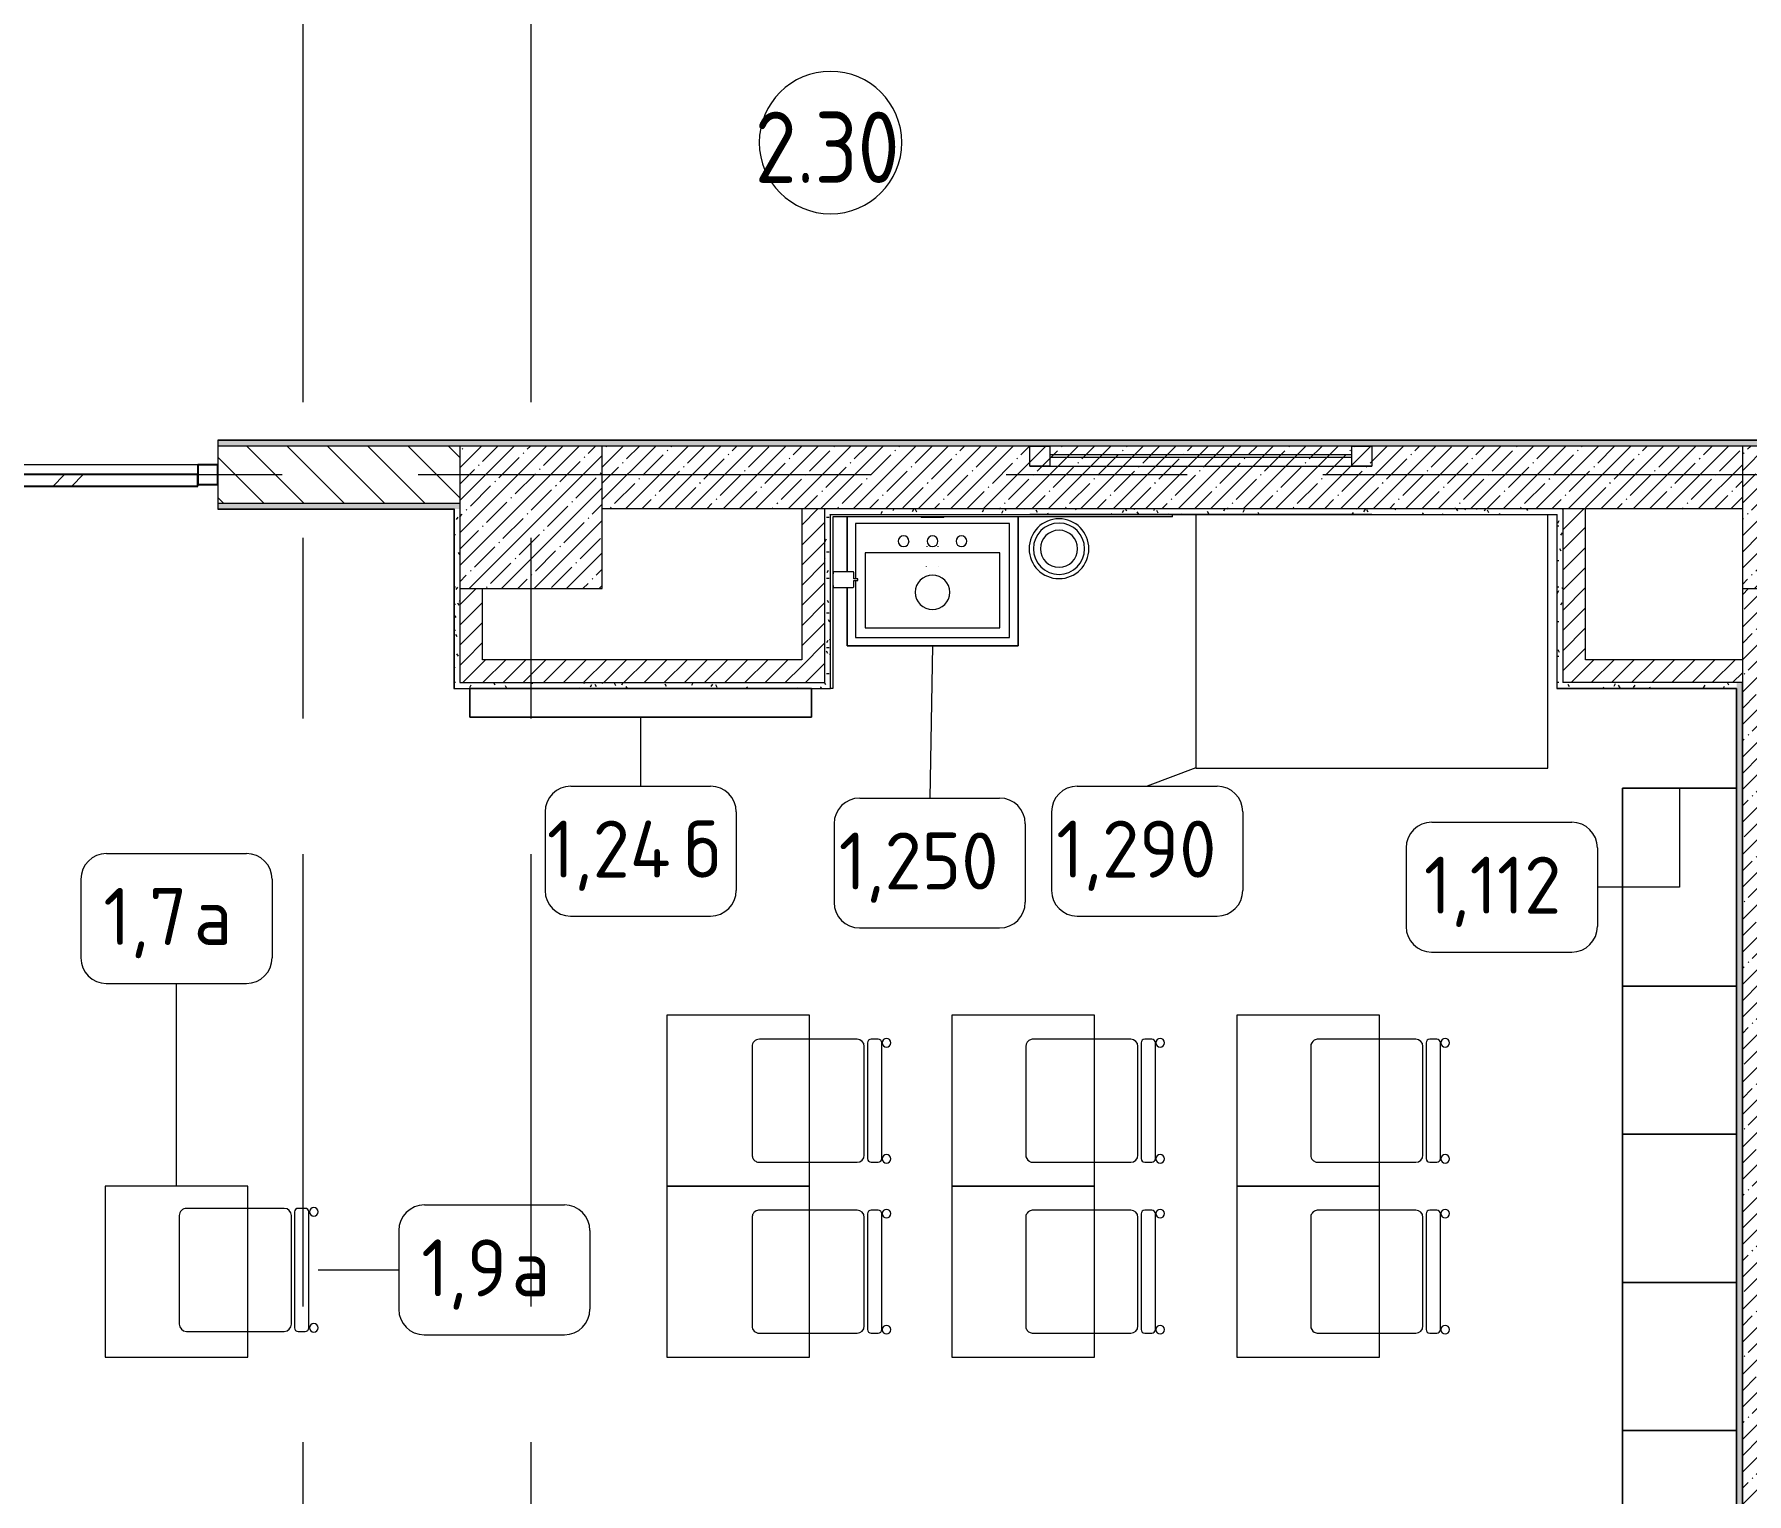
# Model space of a CAD drawing. Header units: millimetres. Extents: x 35092 to 251863, y -8553 to 29549.
# Drawn here: x 41417 to 47425, y 4223 to 9346 of the extents above; entities that cross this region are included whole.
import ezdxf

# ---------------------------------------------------------------- set-up
doc = ezdxf.new("R2010")
doc.units = ezdxf.units.MM
doc.linetypes.add('Осевая', pattern=[3175, 635, -476.25, 1587.5, -476.25])
for name, color, linetype, lineweight in [('0-1', 7, 'Continuous', 9), ('A-AREA-IDEN', 7, 'Continuous', 9), ('A-GENM', 7, 'Continuous', 9), ('A-GLAZ', 7, 'Continuous', 9), ('A-GLAZ-1', 7, 'Continuous', 13), ('A-GLAZ-CURT', 7, 'Continuous', 9), ('A-GLAZ-CURT-1', 7, 'Continuous', 25), ('A-GLAZ-CWMG', 7, 'Continuous', 9), ('A-GLAZ-CWMG-1', 7, 'Continuous', 25), ('A-WALL', 7, 'Continuous', 9), ('I-FURN-IDEN', 7, 'Continuous', 9), ('I-WALL', 7, 'Continuous', 9), ('P-SANR-FIXT', 7, 'Continuous', 9), ('P-SANR-FIXT-1', 7, 'Continuous', 13), ('S-COLS', 7, 'Continuous', 9), ('Оси-2', 7, 'Осевая', 9)]:
    doc.layers.add(name, color=color, linetype=linetype, lineweight=lineweight)
for name, color, linetype, lineweight, true_color in [('A-WALL-1', 9, 'Continuous', 9, 0x808080), ('A-WALL-FNSH-1', 9, 'Continuous', 9, 0x808080), ('I-FURN-1', 9, 'Continuous', 9, 0x808080), ('P-SANR-FIXT-2', 9, 'Continuous', 13, 0x808080)]:
    doc.layers.add(name, color=color, linetype=linetype, lineweight=lineweight, true_color=true_color)
doc.styles.add('GOST Common', font='GOST_Common.ttf', dxfattribs={"height": 200})
doc.styles.add('GOST Common_1', font='GOST_Common.ttf', dxfattribs={"width": 0.9, "height": 250})
pattern_1 = [(45, (0, 0), (-35.35534, 35.35534), [])]
pattern_2 = [(45, (0, 0), (-57.02463, 57.02463), []), (45, (57.025, 0), (-57.02463, 57.02463), [100.806, -20.161, 3.353, -16.808])]
pattern_3 = [(0, (0, 0), (121.92, 30.48), [10.058, -81.382, 10.058, -81.382, -487.68]), (0, (0, 0), (121.92, 30.48), [-182.88, 10.058, -172.822, 10.058, -81.382, -213.36]), (0, (0, 0), (121.92, 30.48), [-457.2, 10.058, -50.902, 10.058, -142.342]), (120, (45.72, 15.24), (-87.356454, 90.345817), [10.058, -81.382, 10.058, -81.382, -487.68]), (120, (45.72, 15.24), (-87.356454, 90.345817), [-182.88, 10.058, -172.822, 10.058, -81.382, -213.36]), (120, (45.72, 15.24), (-87.356454, 90.345817), [-457.2, 10.058, -50.902, 10.058, -142.342]), (240, (60.96, 76.2), (-34.563546, -120.825817), [10.058, -81.382, 10.058, -81.382, -487.68]), (240, (60.96, 76.2), (-34.563546, -120.825817), [-182.88, 10.058, -172.822, 10.058, -81.382, -213.36]), (240, (60.96, 76.2), (-34.563546, -120.825817), [-457.2, 10.058, -50.902, 10.058, -142.342])]

# ---------------------------------------------------------------- blocks, each defined once
blk = doc.blocks.new('BSC_Колонна _Прямоугольная - 500х500-V1-План расстановки мебели и оборудования 2 этажа в осях 12-23')
at = {"layer": 'S-COLS'}
h = blk.add_hatch(dxfattribs=at)
h.set_pattern_fill('FP_2', color=256, style=0, pattern_type=2)
h.set_pattern_definition([(45, (-43160, -7650), (-57.02463, 57.02463), []), (45, (-43102.975, -7650), (-57.02463, 57.02463), [100.806, -20.161, 3.353, -16.808])])
h.paths.add_polyline_path([(-250, -250), (250, -250), (250, 250), (-250, 250)])
for p, q in [((250, 250), (-250, 250)), ((-250, 250), (-250, -250)), ((250, -250), (250, 250)), ((-250, -250), (250, -250))]:
    blk.add_line(p, q, dxfattribs=at)
blk = doc.blocks.new('BSC_Колонна _Прямоугольная - 500х500-V2-План расстановки мебели и оборудования 2 этажа в осях 12-23')
at = {"layer": 'S-COLS'}
h = blk.add_hatch(dxfattribs=at)
h.set_pattern_fill('FP_3', color=256, style=0, pattern_type=2)
h.set_pattern_definition([(45, (-47660, -7650), (-57.02463, 57.02463), []), (45, (-47602.975, -7650), (-57.02463, 57.02463), [100.806, -20.161, 3.353, -16.808])])
h.paths.add_polyline_path([(-250, -250), (250, -250), (250, 250), (-250, 250)])
for p, q in [((250, 250), (-250, 250)), ((-250, 250), (-250, -250)), ((250, -250), (250, 250)), ((-250, -250), (250, -250))]:
    blk.add_line(p, q, dxfattribs=at)
blk = doc.blocks.new('120_Окно_СКБ_1Ст - 120_Окно_СКБ_1Ст 400х1200 EI30-24228621-План расстановки мебели и оборудования 2 этажа в осях 12-23')
at = {"layer": 'A-GLAZ'}
for p, q in [((600, 110), (-600, 110)), ((530, 80), (-530, 80)), ((530, 70), (-530, 70)), ((-600, 40), (600, 40))]:
    blk.add_line(p, q, dxfattribs=at)
at = {"layer": 'A-GLAZ-1'}
for p, q in [((-600, 40), (-600, 110)), ((-600, 110), (-530, 110)), ((-530, 110), (-530, 40)), ((530, 40), (530, 110)), ((530, 110), (600, 110)), ((600, 110), (600, 40)), ((-530, 40), (-600, 40)), ((600, 40), (530, 40))]:
    blk.add_line(p, q, dxfattribs=at)
blk = doc.blocks.new('Стол базовый прямоугольный - 1_7а-25476368-План расстановки мебели и оборудования 2 этажа в осях 12-23')
at = {"layer": 'I-FURN-1'}
for p, q in [((250, 300), (-250, 300)), ((-250, 300), (-250, -300)), ((250, -300), (250, 300)), ((-250, -300), (250, -300))]:
    blk.add_line(p, q, dxfattribs=at)
blk = doc.blocks.new('Стул Breuer - 1_9а-V64-План расстановки мебели и оборудования 2 этажа в осях 12-23')
at = {"layer": 'I-FURN-1'}
for p, q in [((190.5, 241.3), (-190.5, 241.3)), ((-215.9, 215.9), (-215.9, 40)), ((215.9, 40), (215.9, 215.9)), ((-215.9, 40), (-215.9, -127)), ((215.9, -127), (215.9, 40)), ((-215.9, -176.2), (-215.9, -200.8)), ((203.2, -163.5), (-203.2, -163.5)), ((-190.5, -152.4), (190.5, -152.4)), ((215.9, -200.8), (215.9, -176.2)), ((-203.2, -213.5), (203.2, -213.5))]:
    blk.add_line(p, q, dxfattribs=at)
for centre, radius, start, end in [((-190.5, 215.9), 25.4, 90, 120), ((190.5, 215.9), 25.4, 45, 90), ((-190.5, 215.9), 25.4, 150, 180), ((-190.5, 215.9), 25.4, 120, 150), ((190.5, 215.9), 25.4, 0, 45), ((-190.5, -127), 25.4, 180, 270), ((-203.2, -176.2), 12.7, 90, 180), ((190.5, -127), 25.4, 270, 360), ((203.2, -176.2), 12.7, 360, 90), ((-203.5, -230.6), 15.1, 360, 180), ((-203.5, -230.6), 15.1, 180, 360), ((-203.2, -200.8), 12.7, 180, 270), ((203.7, -230.6), 15.1, 360, 180), ((203.7, -230.6), 15.1, 180, 360), ((203.2, -200.8), 12.7, 270, 360)]:
    blk.add_arc(centre, radius, start, end, dxfattribs=at)
blk = doc.blocks.new('Стул Breuer - 1_9а-V65-План расстановки мебели и оборудования 2 этажа в осях 12-23')
at = {"layer": 'I-FURN-1'}
for p, q in [((190.5, 241.3), (-190.5, 241.3)), ((-215.9, 215.9), (-215.9, 40)), ((215.9, 40), (215.9, 215.9)), ((-215.9, 40), (-215.9, -127)), ((215.9, -127), (215.9, 40)), ((-215.9, -176.2), (-215.9, -200.8)), ((203.2, -163.5), (-203.2, -163.5)), ((-190.5, -152.4), (190.5, -152.4)), ((215.9, -200.8), (215.9, -176.2)), ((-203.2, -213.5), (203.2, -213.5))]:
    blk.add_line(p, q, dxfattribs=at)
for centre, radius, start, end in [((-190.5, 215.9), 25.4, 90, 135), ((190.5, 215.9), 25.4, 60, 90), ((-190.5, 215.9), 25.4, 135, 180), ((190.5, 215.9), 25.4, 15, 60), ((190.5, 215.9), 25.4, 0, 15), ((-190.5, -127), 25.4, 180, 270), ((-203.2, -176.2), 12.7, 90, 180), ((190.5, -127), 25.4, 270, 360), ((203.2, -176.2), 12.7, 360, 90), ((-203.5, -230.6), 15.1, 360, 180), ((-203.5, -230.6), 15.1, 180, 360), ((-203.2, -200.8), 12.7, 180, 270), ((203.7, -230.6), 15.1, 360, 180), ((203.7, -230.6), 15.1, 180, 360), ((203.2, -200.8), 12.7, 270, 360)]:
    blk.add_arc(centre, radius, start, end, dxfattribs=at)
blk = doc.blocks.new('Стул Breuer - 1_9а-V66-План расстановки мебели и оборудования 2 этажа в осях 12-23')
at = {"layer": 'I-FURN-1'}
for p, q in [((190.5, 241.3), (-190.5, 241.3)), ((-215.9, 215.9), (-215.9, 0)), ((215.9, 0), (215.9, 215.9)), ((-215.9, 0), (-215.9, -127)), ((215.9, -127), (215.9, 0)), ((-215.9, -176.2), (-215.9, -200.8)), ((203.2, -163.5), (-203.2, -163.5)), ((-190.5, -152.4), (190.5, -152.4)), ((215.9, -200.8), (215.9, -176.2)), ((-203.2, -213.5), (203.2, -213.5))]:
    blk.add_line(p, q, dxfattribs=at)
for centre, radius, start, end in [((-190.5, 215.9), 25.4, 90, 150), ((190.5, 215.9), 25.4, 15, 90), ((-190.5, 215.9), 25.4, 150, 180), ((190.5, 215.9), 25.4, 0, 15), ((-190.5, -127), 25.4, 180, 270), ((-203.2, -176.2), 12.7, 90, 180), ((190.5, -127), 25.4, 270, 360), ((203.2, -176.2), 12.7, 360, 90), ((-203.5, -230.6), 15.1, 360, 180), ((-203.5, -230.6), 15.1, 180, 360), ((-203.2, -200.8), 12.7, 180, 270), ((203.7, -230.6), 15.1, 360, 180), ((203.7, -230.6), 15.1, 180, 360), ((203.2, -200.8), 12.7, 270, 360)]:
    blk.add_arc(centre, radius, start, end, dxfattribs=at)
blk = doc.blocks.new('Стул Breuer - 1_9а-V67-План расстановки мебели и оборудования 2 этажа в осях 12-23')
at = {"layer": 'I-FURN-1'}
for p, q in [((190.5, 241.3), (-190.5, 241.3)), ((-215.9, 215.9), (-215.9, 0)), ((215.9, 0), (215.9, 215.9)), ((-215.9, 0), (-215.9, -127)), ((215.9, -127), (215.9, 0)), ((-215.9, -176.2), (-215.9, -200.8)), ((203.2, -163.5), (-203.2, -163.5)), ((-190.5, -152.4), (190.5, -152.4)), ((215.9, -200.8), (215.9, -176.2)), ((-203.2, -213.5), (203.2, -213.5))]:
    blk.add_line(p, q, dxfattribs=at)
for centre, radius, start, end in [((-190.5, 215.9), 25.4, 90, 120), ((190.5, 215.9), 25.4, 60, 90), ((-190.5, 215.9), 25.4, 150, 180), ((-190.5, 215.9), 25.4, 120, 150), ((190.5, 215.9), 25.4, 45, 60), ((190.5, 215.9), 25.4, 15, 45), ((190.5, 215.9), 25.4, 0, 15), ((-190.5, -127), 25.4, 180, 270), ((-203.2, -176.2), 12.7, 90, 180), ((190.5, -127), 25.4, 270, 360), ((203.2, -176.2), 12.7, 360, 90), ((-203.5, -230.6), 15.1, 360, 180), ((-203.5, -230.6), 15.1, 180, 360), ((-203.2, -200.8), 12.7, 180, 270), ((203.7, -230.6), 15.1, 360, 180), ((203.7, -230.6), 15.1, 180, 360), ((203.2, -200.8), 12.7, 270, 360)]:
    blk.add_arc(centre, radius, start, end, dxfattribs=at)
blk = doc.blocks.new('Стул Breuer - 1_9а-V68-План расстановки мебели и оборудования 2 этажа в осях 12-23')
at = {"layer": 'I-FURN-1'}
for p, q in [((190.5, 241.3), (-190.5, 241.3)), ((-215.9, 215.9), (-215.9, 0)), ((215.9, 0), (215.9, 215.9)), ((-215.9, 0), (-215.9, -127)), ((215.9, -127), (215.9, 0)), ((-215.9, -176.2), (-215.9, -200.8)), ((203.2, -163.5), (-203.2, -163.5)), ((-190.5, -152.4), (190.5, -152.4)), ((215.9, -200.8), (215.9, -176.2)), ((-203.2, -213.5), (203.2, -213.5))]:
    blk.add_line(p, q, dxfattribs=at)
for centre, radius, start, end in [((-190.5, 215.9), 25.4, 90, 135), ((190.5, 215.9), 25.4, 75, 90), ((190.5, 215.9), 25.4, 15, 75), ((-190.5, 215.9), 25.4, 150, 180), ((-190.5, 215.9), 25.4, 135, 150), ((190.5, 215.9), 25.4, 0, 15), ((-190.5, -127), 25.4, 180, 270), ((-203.2, -176.2), 12.7, 90, 180), ((190.5, -127), 25.4, 270, 360), ((203.2, -176.2), 12.7, 360, 90), ((-203.5, -230.6), 15.1, 360, 180), ((-203.5, -230.6), 15.1, 180, 360), ((-203.2, -200.8), 12.7, 180, 270), ((203.7, -230.6), 15.1, 360, 180), ((203.7, -230.6), 15.1, 180, 360), ((203.2, -200.8), 12.7, 270, 360)]:
    blk.add_arc(centre, radius, start, end, dxfattribs=at)
blk = doc.blocks.new('Стул Breuer - 1_9а-V69-План расстановки мебели и оборудования 2 этажа в осях 12-23')
at = {"layer": 'I-FURN-1'}
for p, q in [((190.5, 241.3), (-190.5, 241.3)), ((-215.9, 215.9), (-215.9, 0)), ((215.9, 0), (215.9, 215.9)), ((-215.9, 0), (-215.9, -127)), ((215.9, -127), (215.9, 0)), ((-215.9, -176.2), (-215.9, -200.8)), ((203.2, -163.5), (-203.2, -163.5)), ((-190.5, -152.4), (190.5, -152.4)), ((215.9, -200.8), (215.9, -176.2)), ((-203.2, -213.5), (203.2, -213.5))]:
    blk.add_line(p, q, dxfattribs=at)
for centre, radius, start, end in [((-190.5, 215.9), 25.4, 105, 165), ((-190.5, 215.9), 25.4, 90, 105), ((190.5, 215.9), 25.4, 75, 90), ((190.5, 215.9), 25.4, 60, 75), ((-190.5, 215.9), 25.4, 165, 180), ((190.5, 215.9), 25.4, 45, 60), ((190.5, 215.9), 25.4, 30, 45), ((190.5, 215.9), 25.4, 15, 30), ((190.5, 215.9), 25.4, 0, 15), ((-190.5, -127), 25.4, 180, 270), ((-203.2, -176.2), 12.7, 90, 180), ((190.5, -127), 25.4, 270, 360), ((203.2, -176.2), 12.7, 360, 90), ((-203.5, -230.6), 15.1, 360, 180), ((-203.5, -230.6), 15.1, 180, 360), ((-203.2, -200.8), 12.7, 180, 270), ((203.7, -230.6), 15.1, 360, 180), ((203.7, -230.6), 15.1, 180, 360), ((203.2, -200.8), 12.7, 270, 360)]:
    blk.add_arc(centre, radius, start, end, dxfattribs=at)
blk = doc.blocks.new('Стол базовый прямоугольный - 1_290-25520344-План расстановки мебели и оборудования 2 этажа в осях 12-23')
at = {"layer": 'I-FURN-1'}
for p, q in [((-617.5, 435.5), (-617.5, -455)), ((617.5, -455), (617.5, 435.5)), ((-617.5, -455), (617.5, -455))]:
    blk.add_line(p, q, dxfattribs=at)
blk = doc.blocks.new('Стул Breuer - 1_9а-V71-План расстановки мебели и оборудования 2 этажа в осях 12-23')
at = {"layer": 'I-FURN-1'}
for p, q in [((190.5, 241.3), (-190.5, 241.3)), ((-215.9, 215.9), (-215.9, 1)), ((215.9, 1), (215.9, 215.9)), ((-215.9, 1), (-215.9, -127)), ((215.9, -127), (215.9, 1)), ((-215.9, -176.2), (-215.9, -200.8)), ((203.2, -163.5), (-203.2, -163.5)), ((-190.5, -152.4), (190.5, -152.4)), ((215.9, -200.8), (215.9, -176.2)), ((-203.2, -213.5), (203.2, -213.5))]:
    blk.add_line(p, q, dxfattribs=at)
for centre, radius, start, end in [((-190.5, 215.9), 25.4, 90, 180), ((190.5, 215.9), 25.4, 0, 90), ((-190.5, -127), 25.4, 180, 270), ((-203.2, -176.2), 12.7, 90, 180), ((190.5, -127), 25.4, 270, 360), ((203.2, -176.2), 12.7, 360, 90), ((-203.5, -230.6), 15.1, 360, 180), ((-203.5, -230.6), 15.1, 180, 360), ((-203.2, -200.8), 12.7, 180, 270), ((203.7, -230.6), 15.1, 360, 180), ((203.7, -230.6), 15.1, 180, 360), ((203.2, -200.8), 12.7, 270, 360)]:
    blk.add_arc(centre, radius, start, end, dxfattribs=at)
blk = doc.blocks.new('Мойка кухонная - Раковина Roca Victoria-N Unik 600х460 мм-30768662-План расстановки мебели и оборудования 2 этажа в осях 12-23')
at = {"layer": 'P-SANR-FIXT'}
for p, q in [((270, 0), (-270, 0)), ((-270, 0), (-270, -194)), ((270, -400), (270, 0)), ((236.1, -102.3), (-236.6, -102.3)), ((-236.6, -102.3), (-236.6, -366.4)), ((236.1, -366.4), (236.1, -102.3)), ((-270, -199.7), (-270, -400)), ((-270, -400), (270, -400)), ((-236.6, -366.4), (236.1, -366.4))]:
    blk.add_line(p, q, dxfattribs=at)
for centre, radius, start, end in [((-101.6, -61.9), 19, 90, 180), ((-101.6, -61.9), 19, 360, 90), ((0, -61.9), 19, 360, 180), ((101.6, -61.9), 19.1, 360, 180), ((-101.6, -61.9), 19, 180, 270), ((-101.6, -61.9), 19.1, 270, 360), ((0, -61.9), 19, 180, 360), ((101.6, -61.9), 19.1, 180, 360), ((0, -241.3), 60.5, 360, 180), ((0, -241.3), 60.5, 180, 360)]:
    blk.add_arc(centre, radius, start, end, dxfattribs=at)
blk = doc.blocks.new('сифон - Для раковины-30649612-План расстановки мебели и оборудования 2 этажа в осях 12-23')
at = {"layer": 'P-SANR-FIXT-2'}
for p, q in [((233, 40), (231.1, 40)), ((231.1, -40), (231.1, 40)), ((231.1, -40), (233, -40))]:
    blk.add_line(p, q, dxfattribs=at)
blk = doc.blocks.new('смеситель для раковины - Default-30607276-План расстановки мебели и оборудования 2 этажа в осях 12-23')
at = {"layer": '0-1'}
for p, q in [((-20.3, -17.5), (-20.3, -19.4)), ((20.3, -19.4), (20.3, -17.5))]:
    blk.add_line(p, q, dxfattribs=at)
at = {"layer": '0-1', "flags": 128}
for points in [[(-21, -89.3), (-21, -88.6), (-21, -88.2), (-21, -88), (-21, -88)], [(21, -88.3), (21, -88.3), (21, -88.5), (21, -88.9), (21, -89.1)]]:
    blk.add_lwpolyline(points, dxfattribs=at)
blk = doc.blocks.new('мусорная корзина - Round_ Metal-30590745-План расстановки мебели и оборудования 2 этажа в осях 12-23')
at = {"layer": 'P-SANR-FIXT-2'}
for radius, start, end in [(105, 0, 180), (90, 360, 180), (65, 0, 180), (105, 180, 360), (90, 180, 360), (65, 180, 360)]:
    blk.add_arc((0, 0), radius, start, end, dxfattribs=at)
blk = doc.blocks.new('TOY_Диспансер мыло - Дозатор Elegance new 11654 019001 хром-30642362-План расстановки мебели и оборудования 2 этажа в осях 12-23')
at = {"layer": 'A-GENM'}
for p, q in [((97.5, 79.7), (97.5, 12)), ((122.2, 81.7), (99.5, 81.7)), ((127.9, 96.6), (122.2, 96.6)), ((122.2, 96.6), (122.2, 81.7)), ((127.9, 81.7), (127.9, 96.6)), ((150.5, 81.7), (127.9, 81.7)), ((152.5, 12), (152.5, 79.7)), ((99.5, 10), (105, 10)), ((105, 10), (105, 8.5)), ((145, 8.5), (145, 10)), ((145, 10), (150.5, 10))]:
    blk.add_line(p, q, dxfattribs=at)
for centre, start, end in [((99.5, 79.7), 90, 180), ((150.5, 79.7), 360, 90), ((99.5, 12), 180, 270), ((150.5, 12), 270, 360)]:
    blk.add_arc(centre, 2, start, end, dxfattribs=at)
blk = doc.blocks.new('шкаф 1_112 - шкаф 1_112-31117176-План расстановки мебели и оборудования 2 этажа в осях 12-23')
at = {"layer": 'I-FURN-1'}
for p, q in [((-400, 6070), (-400, 1144.9)), ((0, 6070), (-400, 6070)), ((0, 6070), (-400, 6070)), ((-400, 6070), (-400, 5375)), ((-400, 5375), (-400, 6070)), ((-400, 6070), (0, 6070)), ((0, 0), (0, 6070)), ((0, 6070), (0, 5375)), ((-400, 5375), (0, 5375)), ((0, 5375), (-400, 5375)), ((-400, 5375), (-400, 4855)), ((-400, 4855), (-400, 5375)), ((-400, 5375), (0, 5375)), ((-400, 5375), (0, 5375)), ((0, 5375), (-400, 5375)), ((0, 5375), (0, 4855)), ((-400, 4855), (0, 4855)), ((-400, 4855), (0, 4855)), ((0, 4855), (-400, 4855)), ((0, 4855), (-400, 4855)), ((-400, 4855), (-400, 4335)), ((-400, 4335), (-400, 4855)), ((-400, 4855), (0, 4855)), ((0, 4855), (0, 4335)), ((-400, 4335), (0, 4335)), ((0, 4335), (-400, 4335)), ((-400, 4335), (-400, 3815)), ((-400, 3815), (-400, 4335)), ((-400, 4335), (0, 4335)), ((-400, 4335), (0, 4335)), ((0, 4335), (-400, 4335)), ((0, 4335), (0, 3815)), ((-400, 3815), (0, 3815)), ((-400, 3815), (0, 3815)), ((0, 3815), (-400, 3815)), ((0, 3815), (-400, 3815)), ((-400, 3815), (-400, 3295)), ((-400, 3295), (-400, 3815)), ((-400, 3815), (0, 3815)), ((0, 3815), (0, 3295))]:
    blk.add_line(p, q, dxfattribs=at)
blk = doc.blocks.new('Прямоугольный импост - 50 x 70 мм-32257329-План расстановки мебели и оборудования 2 этажа в осях 12-23')
at = {"layer": 'A-GLAZ-CWMG-1'}
for p, q in [((-70, 35), (0, 35)), ((-70, -35), (-70, 35)), ((0, 35), (0, -35)), ((0, -35), (-70, -35))]:
    blk.add_line(p, q, dxfattribs=at)
blk = doc.blocks.new('Системная панель - Стекло - 40мм-32257331-План расстановки мебели и оборудования 2 этажа в осях 12-23')
at = {"layer": 'A-GLAZ-CURT'}
h = blk.add_hatch(dxfattribs=at)
h.set_pattern_fill('FP_79', color=256, style=0, pattern_type=2)
h.set_pattern_definition([(45, (-41693.5, -7700), (-282.8427, 282.8427), [200, -600]), (45, (-41893.5, -7800), (-282.8427, 282.8427), [600, -200]), (45, (-41493.5, -7900), (-282.8427, 282.8427), [200, -600])])
h.paths.add_polyline_path([(397.5, -40), (397.5, 0), (-397.5, 0), (-397.5, -40)])
at = {"layer": 'A-GLAZ-CURT-1'}
for p, q in [((397.5, 0), (-397.5, 0)), ((-397.5, 0), (-397.5, -40)), ((397.5, -40), (397.5, 0)), ((-397.5, -40), (397.5, -40))]:
    blk.add_line(p, q, dxfattribs=at)
blk = doc.blocks.new('Прямоугольный импост - 50 x 70 мм-31720914-План расстановки мебели и оборудования 2 этажа в осях 12-23')
at = {"layer": 'A-GLAZ-CWMG'}
blk.add_line((41991, 7835), (41196, 7835), dxfattribs=at)
blk = doc.blocks.new('Марка_Мебель - В прямоуг_Balcon_Марка-25523697-План расстановки мебели и оборудования 2 этажа в осях 12-23')
at = {"layer": 'I-FURN-IDEN'}
for p, q in [((-2.455, 2.278), (2.455, 2.278)), ((-3.355, 1.378), (-3.355, -1.384)), ((3.355, 1.378), (3.355, -1.378)), ((-2.461, -2.278), (2.455, -2.278))]:
    blk.add_line(p, q, dxfattribs=at)
for centre, radius, start, end in [((-2.455, 1.378), 0.9, 90, 180), ((2.455, 1.378), 0.9, 0, 90), ((-2.461, -1.384), 0.893, 180, 270), ((2.455, -1.378), 0.9, 270, 0)]:
    blk.add_arc(centre, radius, start, end, dxfattribs=at)
blk = doc.blocks.new('Марка_Помещения - Номер-25198446-План расстановки мебели и оборудования 2 этажа в осях 12-23')
at = {"layer": 'A-AREA-IDEN'}
for start, end in [(360, 180), (180, 360)]:
    blk.add_arc((0, 0), 2.5, start, end, dxfattribs=at)

msp = doc.modelspace()

# ---------------------------------------------------------------- hatches: boundary and pattern name
at = {"layer": 'I-WALL'}
h = msp.add_hatch(dxfattribs=at)
h.set_pattern_fill('FP_58', color=256, style=0, pattern_type=2)
h.set_pattern_definition(pattern_3)
h.paths.add_polyline_path([(74735.4, 7900), (74750, 7900), (74750, 7920), (71685, 7920), (71685, 7900), (71695, 7901.2), (71695, 7908), (71765, 7908), (71765, 7900), (72250, 7900), (72250, 7908), (72320, 7908), (72320, 7900), (73690, 7900), (73690, 7908), (73760, 7908), (73760, 7900)])
h.paths.add_polyline_path([(71645, 7900), (71645, 7920), (69310.5, 7920), (69310.5, 7900), (69320.5, 7900), (69320.5, 7908), (69390.5, 7908), (69390.5, 7900), (70605, 7900), (70605, 7908), (70675, 7908), (70675, 7900), (71089.4, 7900)])
h.paths.add_polyline_path([(68901.8, 7900), (69270.5, 7900), (69270.5, 7920), (67005, 7920), (67005, 7900), (67015, 7900), (67015, 7908), (67085, 7908), (67085, 7900), (68230.5, 7900), (68230.5, 7908), (68300.5, 7908), (68300.5, 7900), (68310.5, 7900)])
h.paths.add_polyline_path([(66714.1, 7900), (66965, 7900), (66965, 7920), (64110, 7920), (64110, 7900), (65925, 7900), (65925, 7908), (65995, 7908), (65995, 7900), (66005, 7900)])
h.paths.add_polyline_path([(62338.9, 7900), (62910, 7900), (62910, 7920), (59931, 7920), (59931, 7900), (61609.7, 7900)])
h.paths.add_polyline_path([(57431, 7900), (57431, 7920), (55110, 7920), (55110, 7900), (56910, 7900)])
h.paths.add_polyline_path([(53588.4, 7900), (53910, 7900), (53910, 7920), (50930, 7920), (50930, 7900), (52859.1, 7900)])
h.paths.add_polyline_path([(48430, 7900), (48430, 7920), (42061, 7920), (42061, 7900), (47910, 7900)])
h.paths.add_polyline_path([(39561, 7900), (39561, 7920), (38742.7, 7920), (38742.7, 7900), (39040, 7900)])
h = msp.add_hatch(dxfattribs=at)
h.set_pattern_fill('FP_19', color=256, style=0, pattern_type=2)
h.set_pattern_definition([(135, (0, 0), (-70.71068, -70.71068), [])])
h.paths.add_polyline_path([(42910, 7700), (42910, 7900), (42061, 7900), (42061, 7700)])
h.paths.add_polyline_path([(39561, 7700), (39561, 7900), (39040, 7900), (39040, 7700)])
h = msp.add_hatch(dxfattribs=at)
h.set_pattern_fill('FP_17', color=256, style=0, pattern_type=2)
h.set_pattern_definition(pattern_2)
h.paths.add_polyline_path([(47410, 7680), (47410, 7900), (43410, 7900), (43410, 7680), (47025.5, 7680)])
h = msp.add_hatch(dxfattribs=at)
h.set_pattern_fill('FP_58', color=256, style=0, pattern_type=2)
h.set_pattern_definition(pattern_3)
h.paths.add_polyline_path([(42890, 7680), (42910, 7680), (42910, 7700), (42061, 7700), (42061, 7680), (42889, 7680)])
h.paths.add_polyline_path([(39561, 7680), (39561, 7700), (39040, 7700), (39040, 7680), (39061, 7680)])
h = msp.add_hatch(dxfattribs=at)
h.set_pattern_fill('FP_58', color=256, style=0, pattern_type=2)
h.set_pattern_definition(pattern_3)
h.paths.add_polyline_path([(42910, 7070), (42910, 7680), (42890, 7679), (42890, 7070)])
h = msp.add_hatch(dxfattribs=at)
h.set_pattern_fill('FP_22', color=256, style=0, pattern_type=2)
h.set_pattern_definition(pattern_1)
h.paths.add_polyline_path([(44110, 7070), (44190, 7070), (44190, 7680), (44110, 7680), (44110, 7150)])
h = msp.add_hatch(dxfattribs=at)
h.set_pattern_fill('FP_58', color=256, style=0, pattern_type=2)
h.set_pattern_definition(pattern_3)
h.paths.add_polyline_path([(46759, 7660), (46760, 7660), (46760, 7680), (44190, 7680), (44190, 7660), (46110, 7660)])
h = msp.add_hatch(dxfattribs=at)
h.set_pattern_fill('FP_58', color=256, style=0, pattern_type=2)
h.set_pattern_definition(pattern_3)
h.paths.add_polyline_path([(44190, 7050), (44210, 7050), (44210, 7660), (44190, 7660), (44190, 7070)])
h = msp.add_hatch(dxfattribs=at)
h.set_pattern_fill('FP_58', color=256, style=0, pattern_type=2)
h.set_pattern_definition(pattern_3)
h.paths.add_polyline_path([(46780, 7070), (46780, 7680), (46760, 7680), (46760, 7070)])
h = msp.add_hatch(dxfattribs=at)
h.set_pattern_fill('FP_22', color=256, style=0, pattern_type=2)
h.set_pattern_definition(pattern_1)
h.paths.add_polyline_path([(46860, 7070), (46860, 7680), (46780, 7680), (46780, 7070)])
h = msp.add_hatch(dxfattribs=at)
h.set_pattern_fill('FP_22', color=256, style=0, pattern_type=2)
h.set_pattern_definition(pattern_1)
h.paths.add_polyline_path([(42990, 7150), (42990, 7400), (42910, 7400), (42910, 7150)])
h = msp.add_hatch(dxfattribs=at)
h.set_pattern_fill('FP_17', color=256, style=0, pattern_type=2)
h.set_pattern_definition(pattern_2)
h.paths.add_polyline_path([(47511, 400), (47630, 400), (47630, 7400), (47410, 7400), (47410, 400), (47509, 400)])
h = msp.add_hatch(dxfattribs=at)
h.set_pattern_fill('FP_22', color=256, style=0, pattern_type=2)
h.set_pattern_definition(pattern_1)
h.paths.add_polyline_path([(44110, 7070), (44110, 7150), (42910, 7150), (42910, 7070), (44108.6, 7070)])
h = msp.add_hatch(dxfattribs=at)
h.set_pattern_fill('FP_22', color=256, style=0, pattern_type=2)
h.set_pattern_definition(pattern_1)
h.paths.add_polyline_path([(47390, 7070), (47410, 7070), (47410, 7150), (46860, 7150), (46860, 7070), (47025.5, 7070)])
h = msp.add_hatch(dxfattribs=at)
h.set_pattern_fill('FP_58', color=256, style=0, pattern_type=2)
h.set_pattern_definition(pattern_3)
h.paths.add_polyline_path([(44190, 7050), (44190, 7070), (42890, 7070), (42890, 7050), (44108.6, 7050)])
h = msp.add_hatch(dxfattribs=at)
h.set_pattern_fill('FP_58', color=256, style=0, pattern_type=2)
h.set_pattern_definition(pattern_3)
h.paths.add_polyline_path([(47390, 7050), (47390, 7070), (46760, 7070), (46760, 7050), (47389, 7050)])
h = msp.add_hatch(dxfattribs=at)
h.set_pattern_fill('FP_58', color=256, style=0, pattern_type=2)
h.set_pattern_definition(pattern_3)
h.paths.add_polyline_path([(47390.1, 100), (47410, 100), (47410, 7070), (47390, 7070), (47390, 100)])

# ---------------------------------------------------------------- linework, layer by layer
at = {"layer": 'A-WALL'}
for p, q in [((48430, 7920), (42061, 7920)), ((42061, 7700), (42910, 7700)), ((42061, 7680), (42890, 7680)), ((47410, 7680), (43410, 7680)), ((44190, 7680), (44190, 7070)), ((44210, 7660), (44910, 7660)), ((46110, 7660), (46760, 7660)), ((46759, 7659), (46759, 7660)), ((46760, 7070), (46760, 7660)), ((47410, 7380), (47410, 400)), ((47390, 7050), (46760, 7050)), ((47410, 7070), (46780, 7070)), ((47410, 400), (47410, 7070))]:
    msp.add_line(p, q, dxfattribs=at)
at = {"layer": 'A-WALL-1'}
for p, q in [((42061, 7920), (42061, 7680)), ((42910, 7900), (42061, 7900)), ((47410, 7900), (43410, 7900)), ((42890, 7680), (42890, 7050)), ((44110, 7680), (44110, 7150)), ((44210, 7659), (44210, 7660)), ((46780, 7680), (46780, 7070)), ((46860, 7150), (46860, 7680)), ((42910, 7400), (42910, 7070)), ((42990, 7150), (42990, 7400)), ((47410, 7400), (47410, 7380)), ((44110, 7150), (42990, 7150)), ((47410, 7150), (46860, 7150)), ((42890, 7050), (44210, 7050)), ((42910, 7070), (44190, 7070))]:
    msp.add_line(p, q, dxfattribs=at)
at = {"layer": 'A-WALL-FNSH-1'}
for p, q in [((48430, 7921), (42061, 7921)), ((42061, 7921), (42061, 7920)), ((42061, 7680), (42061, 7679)), ((42061, 7679), (42890, 7679)), ((42889, 7680), (42889, 7049)), ((44210, 7659), (44210, 7050)), ((46759, 7659), (44210, 7659)), ((44211, 7049), (44211, 7659)), ((46110, 7660), (44910, 7660)), ((46759, 7659), (46759, 7049)), ((42889, 7049), (44211, 7049)), ((46759, 7049), (47389, 7049)), ((46760, 7050), (46760, 7070)), ((47389, 7049), (47389, 121)), ((47390, 121), (47390, 7050))]:
    msp.add_line(p, q, dxfattribs=at)
at = {"layer": 'I-FURN-1'}
for p, q in [((44268.6, 7652), (44268.6, 7459)), ((44268.6, 7459), (44268.6, 7652)), ((44868.6, 7199), (44868.6, 7652)), ((44868.6, 7652), (44868.6, 7199)), ((44268.6, 7404), (44268.6, 7199)), ((44268.6, 7199), (44268.6, 7404)), ((44268.6, 7199), (44868.6, 7199)), ((44868.6, 7199), (44268.6, 7199)), ((44144.4, 7049.2), (42944.9, 7049.2)), ((42944.9, 7049.2), (42944.9, 6949.2)), ((42944.9, 6949.2), (42944.9, 7049.2)), ((42944.9, 7049.2), (44144.4, 7049.2)), ((44144.4, 6949.2), (44144.4, 7049.2)), ((44144.4, 7049.2), (44144.4, 6949.2)), ((42944.9, 6949.2), (44144.4, 6949.2)), ((44144.4, 6949.2), (42944.9, 6949.2))]:
    msp.add_line(p, q, dxfattribs=at)
at = {"layer": 'I-FURN-IDEN'}
for p, q in [((45492.5, 7224.5), (45492.5, 6771.2)), ((44568.6, 7199), (44558.7, 6664.7)), ((43544.6, 6949.2), (43544.6, 6706.4)), ((45492.5, 6771.2), (45321.7, 6706.4)), ((47190, 6700), (47190, 6352.1)), ((47190, 6352.1), (46901.2, 6352.1)), ((41915.9, 5302.5), (41915.9, 6014.5)), ((42412.5, 5008.9), (42695.8, 5008.9))]:
    msp.add_line(p, q, dxfattribs=at)
at = {"layer": 'I-WALL'}
for p, q in [((44211, 7652), (44210, 7652)), ((44219, 7652), (44219, 7049.5)), ((45411, 7652), (44219, 7652)), ((45411, 7652), (45411, 7659)), ((44219, 7049.5), (44211, 7049.5))]:
    msp.add_line(p, q, dxfattribs=at)
at = {"layer": 'Оси-2'}
for p, q in [((42360, 593.7), (42360, 24898.1)), ((43160, 593.7), (43160, 24898.1)), ((38477.2, 7800), (82200, 7800))]:
    msp.add_line(p, q, dxfattribs=at)

# ---------------------------------------------------------------- block references
at = {"layer": 'A-AREA-IDEN', "xscale": 99.99999999999993, "yscale": 99.99999999999993, "zscale": 99.99999999999993}
msp.add_blockref('Марка_Помещения - Номер-25198446-План расстановки мебели и оборудования 2 этажа в осях 12-23', (44210.8, 8965.5), dxfattribs=at)
at = {"layer": 'A-GLAZ'}
msp.add_blockref('120_Окно_СКБ_1Ст - 120_Окно_СКБ_1Ст 400х1200 EI30-24228621-План расстановки мебели и оборудования 2 этажа в осях 12-23', (45510, 7790), dxfattribs=at)
at = {"layer": 'A-GLAZ-CURT'}
msp.add_blockref('Системная панель - Стекло - 40мм-32257331-План расстановки мебели и оборудования 2 этажа в осях 12-23', (41593.5, 7800), dxfattribs=at)
at = {"layer": 'A-GLAZ-CWMG'}
msp.add_blockref('Прямоугольный импост - 50 x 70 мм-31720914-План расстановки мебели и оборудования 2 этажа в осях 12-23', (0, 0), dxfattribs=at)
at = {"layer": 'A-GLAZ-CWMG', "extrusion": (0, 0, -1), "rotation": 180}
msp.add_blockref('Прямоугольный импост - 50 x 70 мм-32257329-План расстановки мебели и оборудования 2 этажа в осях 12-23', (-42061, 7800), dxfattribs=at)
at = {"layer": 'I-FURN-1'}
for name, p in [('Стол базовый прямоугольный - 1_290-25520344-План расстановки мебели и оборудования 2 этажа в осях 12-23', (46110, 7224.5)), ('шкаф 1_112 - шкаф 1_112-31117176-План расстановки мебели и оборудования 2 этажа в осях 12-23', (47390, 630)), ('Стол базовый прямоугольный - 1_7а-25476368-План расстановки мебели и оборудования 2 этажа в осях 12-23', (43886.9, 5602.5)), ('Стол базовый прямоугольный - 1_7а-25476368-План расстановки мебели и оборудования 2 этажа в осях 12-23', (44886.9, 5602.5)), ('Стол базовый прямоугольный - 1_7а-25476368-План расстановки мебели и оборудования 2 этажа в осях 12-23', (45886.9, 5602.5)), ('Стол базовый прямоугольный - 1_7а-25476368-План расстановки мебели и оборудования 2 этажа в осях 12-23', (41915.9, 5002.5)), ('Стол базовый прямоугольный - 1_7а-25476368-План расстановки мебели и оборудования 2 этажа в осях 12-23', (43886.9, 5002.5)), ('Стол базовый прямоугольный - 1_7а-25476368-План расстановки мебели и оборудования 2 этажа в осях 12-23', (44886.9, 5002.5)), ('Стол базовый прямоугольный - 1_7а-25476368-План расстановки мебели и оборудования 2 этажа в осях 12-23', (45886.9, 5002.5))]:
    msp.add_blockref(name, p, dxfattribs=at)
at = {"layer": 'I-FURN-1', "rotation": 89.99999999999959}
for name, p in [('Стул Breuer - 1_9а-V64-План расстановки мебели и оборудования 2 этажа в осях 12-23', (44176.9, 5602.5)), ('Стул Breuer - 1_9а-V66-План расстановки мебели и оборудования 2 этажа в осях 12-23', (45136.9, 5602.5)), ('Стул Breuer - 1_9а-V68-План расстановки мебели и оборудования 2 этажа в осях 12-23', (46136.9, 5602.5)), ('Стул Breuer - 1_9а-V71-План расстановки мебели и оборудования 2 этажа в осях 12-23', (42166.9, 5008.8)), ('Стул Breuer - 1_9а-V65-План расстановки мебели и оборудования 2 этажа в осях 12-23', (44176.9, 5002.5)), ('Стул Breuer - 1_9а-V67-План расстановки мебели и оборудования 2 этажа в осях 12-23', (45136.9, 5002.5)), ('Стул Breuer - 1_9а-V69-План расстановки мебели и оборудования 2 этажа в осях 12-23', (46136.9, 5002.5))]:
    msp.add_blockref(name, p, dxfattribs=at)
at = {"layer": 'I-FURN-IDEN', "xscale": 99.99999999999993, "yscale": 99.99999999999993, "zscale": 99.99999999999993}
for p in [(43544.6, 6478.6), (45321.7, 6478.6), (44558.7, 6436.9), (46565.8, 6352.1), (41915.9, 6242.2), (43031.3, 5008.9)]:
    msp.add_blockref('Марка_Мебель - В прямоуг_Balcon_Марка-25523697-План расстановки мебели и оборудования 2 этажа в осях 12-23', p, dxfattribs=at)
at = {"layer": 'P-SANR-FIXT-1'}
msp.add_blockref('Мойка кухонная - Раковина Roca Victoria-N Unik 600х460 мм-30768662-План расстановки мебели и оборудования 2 этажа в осях 12-23', (44568.6, 7628.3), dxfattribs=at)
at = {"layer": 'P-SANR-FIXT-1', "rotation": 270}
msp.add_blockref('TOY_Диспансер мыло - Дозатор Elegance new 11654 019001 хром-30642362-План расстановки мебели и оборудования 2 этажа в осях 12-23', (44210.5, 7556.5), dxfattribs=at)
at = {"layer": 'P-SANR-FIXT-2', "rotation": 89.99999999999972}
msp.add_blockref('сифон - Для раковины-30649612-План расстановки мебели и оборудования 2 этажа в осях 12-23', (44568.6, 7419), dxfattribs=at)
at = {"layer": 'P-SANR-FIXT-2'}
for name, p in [('мусорная корзина - Round_ Metal-30590745-План расстановки мебели и оборудования 2 этажа в осях 12-23', (45012.4, 7540)), ('смеситель для раковины - Default-30607276-План расстановки мебели и оборудования 2 этажа в осях 12-23', (44568.6, 7566.4))]:
    msp.add_blockref(name, p, dxfattribs=at)
at = {"layer": 'S-COLS'}
for name, p in [('BSC_Колонна _Прямоугольная - 500х500-V1-План расстановки мебели и оборудования 2 этажа в осях 12-23', (43160, 7650)), ('BSC_Колонна _Прямоугольная - 500х500-V2-План расстановки мебели и оборудования 2 этажа в осях 12-23', (47660, 7650))]:
    msp.add_blockref(name, p, dxfattribs=at)

# ---------------------------------------------------------------- texts
at = {"layer": 'A-AREA-IDEN', "insert": (43945.1, 9074), "char_height": 250, "width": 663.797, "attachment_point": 1, "style": 'GOST Common_1'}
msp.add_mtext('2.30', dxfattribs=at)
at = {"layer": 'I-FURN-IDEN', "char_height": 200, "attachment_point": 1, "style": 'GOST Common'}
for s, insert, width in [('1,24', (43215.6, 6585.7), 585.232), ('\\fGOST Common|b0|i0|c204|p34|;б', (43698.5, 6585.7), 176.371), ('1,290', (45002.7, 6585.7), 737.552), ('1,250', (44239.7, 6544), 737.552), ('1,112', (46292.8, 6459.1), 625.316), ('1,7', (41659.4, 6349.3), 384.81), ('\\fGOST Common|b0|i0|c204|p34|;а', (41976.9, 6349.3), 200.422), ('1,9', (42774.8, 5115.9), 384.81), ('\\fGOST Common|b0|i0|c204|p34|;а', (43092.3, 5115.9), 200.422)]:
    msp.add_mtext(s, dxfattribs=dict(at, insert=insert, width=width))

doc.saveas('drawing.dxf')
